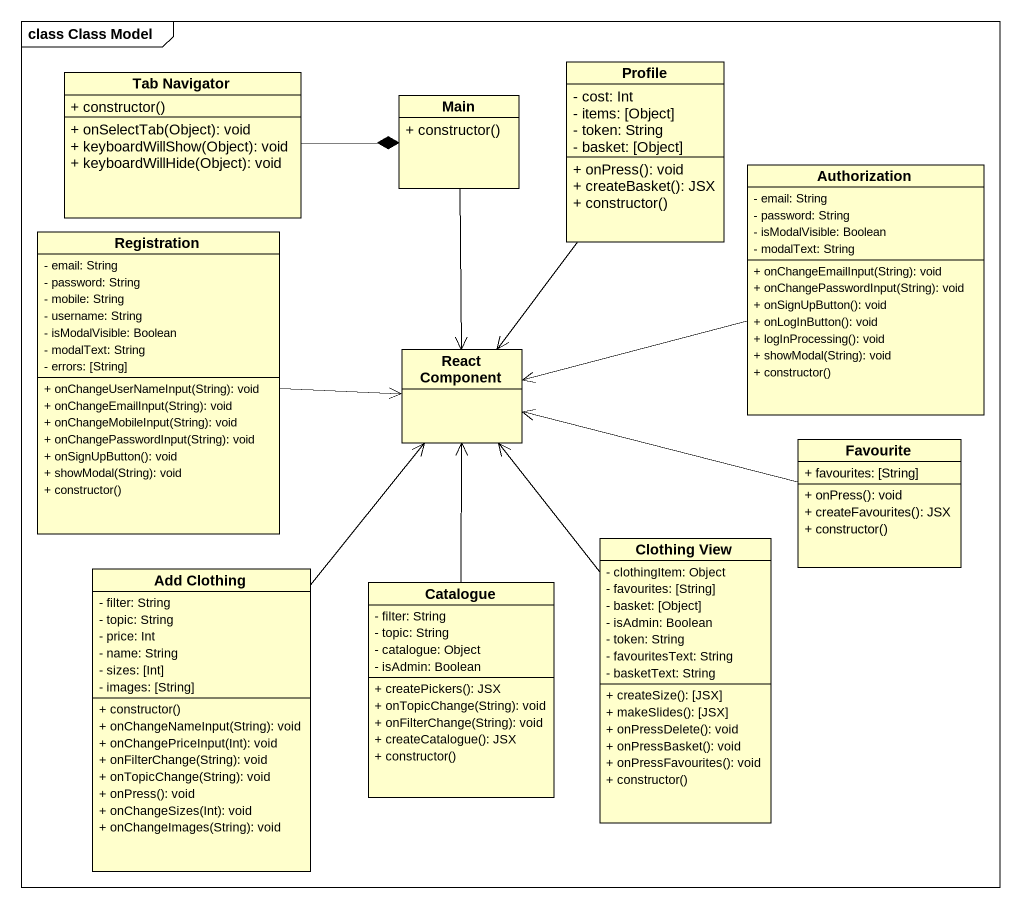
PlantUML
@startuml
mainframe class Class Model
hide circle
hide empty members
skinparam classAttributeIconSize 0
class Profile {
  - cost: Int
  - items: [Object]
  - token: String
  - basket: [Object]
  + onPress(): void
  + createBasket(): JSX
  + constructor()
}
class "Tab Navigator" as Tab_Navigator {
  {field} + constructor()
  + onSelectTab(Object): void
  + keyboardWillShow(Object): void
  + keyboardWillHide(Object): void
}
class Main {
  {field} + constructor()
}
class Authorization {
  - email: String
  - password: String
  - isModalVisible: Boolean
  - modalText: String
  + onChangeEmailInput(String): void
  + onChangePasswordInput(String): void
  + onSignUpButton(): void
  + onLogInButton(): void
  + logInProcessing(): void
  + showModal(String): void
  + constructor()
}
class Registration {
  - email: String
  - password: String
  - mobile: String
  - username: String
  - isModalVisible: Boolean
  - modalText: String
  - errors: [String]
  + onChangeUserNameInput(String): void
  + onChangeEmailInput(String): void
  + onChangeMobileInput(String): void
  + onChangePasswordInput(String): void
  + onSignUpButton(): void
  + showModal(String): void
  + constructor()
}
class "React Component" as React_Component
class Favourite {
  + favourites: [String]
  + onPress(): void
  + createFavourites(): JSX
  + constructor()
}
class "Clothing View" as Clothing_View {
  - clothingItem: Object
  - favourites: [String]
  - basket: [Object]
  - isAdmin: Boolean
  - token: String
  - favouritesText: String
  - basketText: String
  + createSize(): [JSX]
  + makeSlides(): [JSX]
  + onPressDelete(): void
  + onPressBasket(): void
  + onPressFavourites(): void
  + constructor()
}
class "Add Clothing" as Add_Clothing {
  - filter: String
  - topic: String
  - price: Int
  - name: String
  - sizes: [Int]
  - images: [String]
  + constructor()
  + onChangeNameInput(String): void
  + onChangePriceInput(Int): void
  + onFilterChange(String): void
  + onTopicChange(String): void
  + onPress(): void
  + onChangeSizes(Int): void
  + onChangeImages(String): void
}
class Catalogue {
  - filter: String
  - topic: String
  - catalogue: Object
  - isAdmin: Boolean
  + createPickers(): JSX
  + onTopicChange(String): void
  + onFilterChange(String): void
  + createCatalogue(): JSX
  + constructor()
}
Profile --> React_Component
Tab_Navigator -right-* Main
Main --> React_Component
Authorization -left-> React_Component
Registration -right-> React_Component
Favourite -left-> React_Component
Clothing_View -up-> React_Component
Add_Clothing -up-> React_Component
Catalogue -up-> React_Component
@enduml
